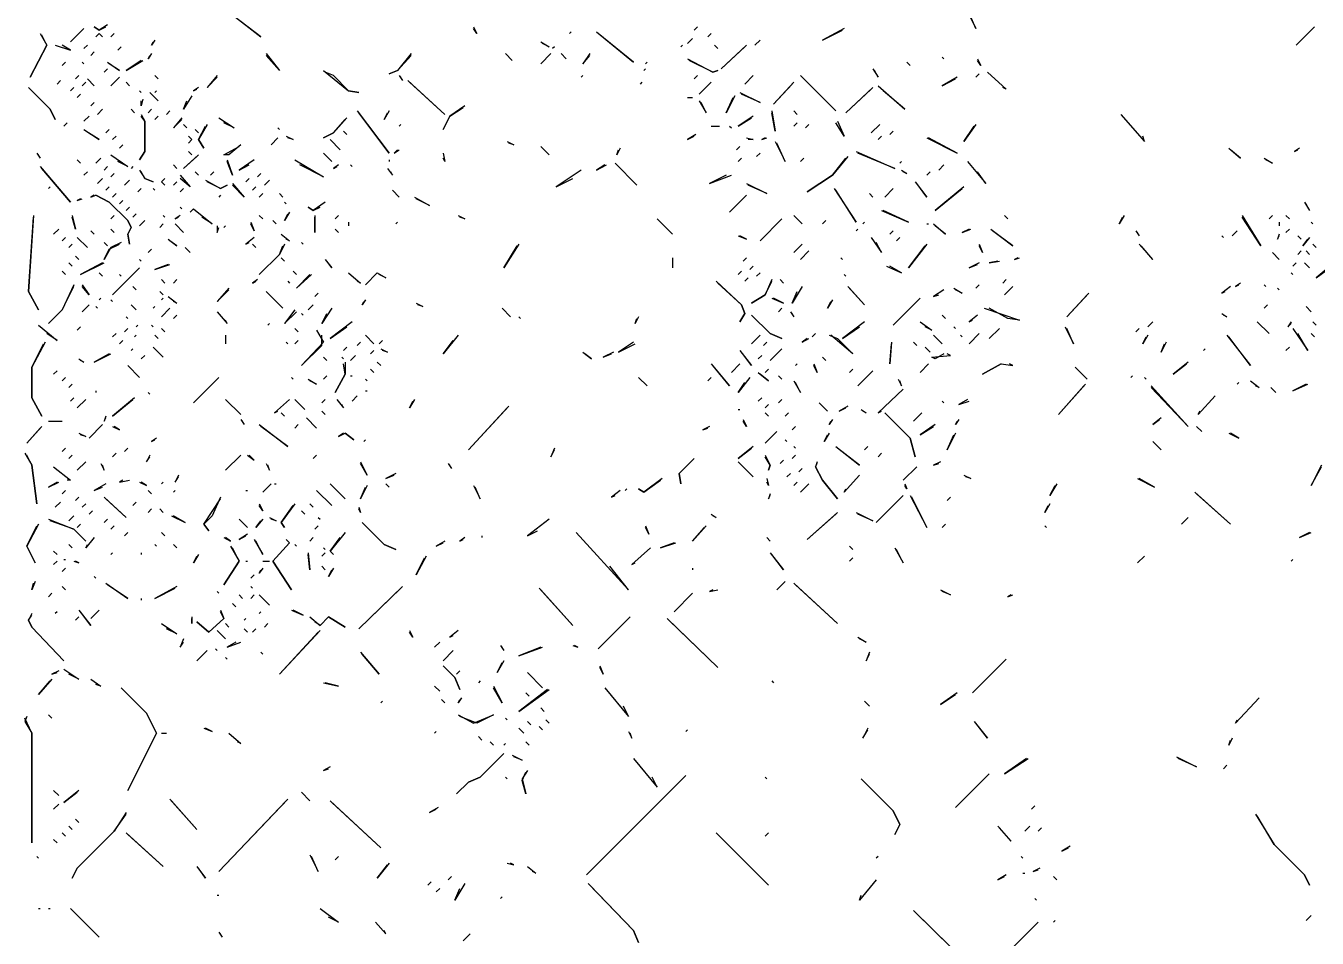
# Model space of a CAD drawing. Extents: x 1 to 2775, y -31 to 2075.
# Drawn here: x 1864.6 to 1992.2, y 474.2 to 564.4 of the extents above; entities that cross this region are included whole.
import ezdxf

# ---------------------------------------------------------------- set-up
doc = ezdxf.new("R2010")
doc.units = 0
doc.layers.add('LINEWORK', color=4, linetype='CONTINUOUS')

msp = doc.modelspace()

# ---------------------------------------------------------------- linework, layer by layer
at = {"layer": 'LINEWORK'}
for points in [[(1957.6667, 565.8333), (1958.5, 564.1667), (1957.8333, 565.6667)], [(1872.6667, 564.5), (1871.8333, 564), (1871.3333, 564.3333), (1871.8333, 564), (1872.5, 564.3333)], [(1885, 565.5), (1887.8333, 563.3333), (1885.1667, 565.3333)], [(1908.8333, 564.3333), (1909.1667, 563.6667), (1908.8333, 564.1667)], [(1931, 564.3333), (1930.6667, 564)], [(1992, 564.3333), (1990.1667, 562.5)], [(1866, 563.6667), (1866.6667, 562.5), (1865, 559.3333), (1866.6667, 562.5), (1866.1667, 563.5)], [(1870.3333, 564.1667), (1869, 562.8333)], [(1871.8333, 563.6667), (1871.5, 563.3333), (1871.8333, 563.6667), (1872.1667, 563.3333)], [(1873.3333, 563.6667), (1873, 563.3333)], [(1918.5, 563.8333), (1918.3333, 563.6667)], [(1921, 563.8333), (1924.6667, 560.8333), (1921.1667, 563.6667)], [(1930.5, 563.1667), (1930, 562.6667)], [(1932.3333, 563.6667), (1932, 563.3333)], [(1945.5, 564.1667), (1943.3333, 563), (1945.3333, 564)], [(1867.5, 562.5), (1869, 562), (1868.1667, 562.5)], [(1870.6667, 562.5), (1870.3333, 562.1667)], [(1871.3333, 561.8333), (1871, 561.5)], [(1874, 562.3333), (1873.6667, 562)], [(1877.3333, 563), (1877, 562.5), (1877.1667, 562.8333)], [(1915.5, 562.8333), (1916.3333, 562.3333), (1915.6667, 562.6667)], [(1916.8333, 562.3333), (1916.6667, 562.1667)], [(1929.5, 562.5), (1929.3333, 562.3333)], [(1932.6667, 562.5), (1933, 562.1667)], [(1935.8333, 562.5), (1933.3333, 560.1667), (1935.6667, 562.3333)], [(1937.1667, 563), (1936.6667, 562.5)], [(1868.5, 560.8333), (1868.1667, 560.5)], [(1870.1667, 560.8333), (1870.3333, 560.6667)], [(1872.6667, 560.8333), (1873.8333, 560), (1872.8333, 560.6667)], [(1876, 561), (1874.5, 560), (1876.1667, 561)], [(1877, 561.6667), (1876.6667, 561.1667), (1876.8333, 561.5)], [(1888.3333, 561.6667), (1889.6667, 560), (1888.3333, 561.5)], [(1902.6667, 561.6667), (1901.3333, 560), (1900.5, 559.6667), (1901.3333, 560), (1902.6667, 561.5)], [(1912, 561.6667), (1912.6667, 561)], [(1916.5, 561.6667), (1915.5, 560.6667)], [(1917.5, 561.6667), (1918, 561.1667)], [(1920.3333, 561.6667), (1919.6667, 560.6667), (1920.3333, 561.5)], [(1926, 560.8333), (1925.8333, 560.6667)], [(1930, 561.1667), (1932.5, 559.8333), (1933, 560), (1932.5, 559.8333), (1930.1667, 561)], [(1951.6667, 560.8333), (1952, 560.5)], [(1955.1667, 561.3333), (1955.3333, 561.1667)], [(1958.6667, 561.1667), (1959, 560.5), (1958.6667, 561)], [(1869.8333, 559.5), (1869.5, 559.1667)], [(1872.6667, 560.1667), (1872.3333, 559.8333)], [(1873.8333, 559.3333), (1873, 558.5)], [(1877.3333, 559.5), (1877.6667, 559.1667)], [(1883.5, 559.5), (1882.5, 558.3333), (1883.5, 559.3333)], [(1894, 560), (1896.5, 558), (1897.5, 557.8333), (1896.5, 558), (1895, 559.5), (1894.1667, 559.8333)], [(1901.5, 559.5), (1901.8333, 559), (1901.6667, 559.3333)], [(1919.6667, 559.5), (1919.5, 559.3333)], [(1925.8333, 560.1667), (1925.6667, 560)], [(1931, 559.5), (1930.6667, 559.1667)], [(1936.5, 559.5), (1935.6667, 558.6667)], [(1941.1667, 559.5), (1944.6667, 556)], [(1948.3333, 560.1667), (1948.8333, 559.3333), (1948.5, 560)], [(1956.6667, 559.3333), (1955.1667, 558.5), (1956.5, 559.1667)], [(1958.8333, 559.6667), (1958.5, 559.3333)], [(1959.6667, 559.8333), (1961.5, 558.1667), (1961.1667, 558.3333)], [(1864.8333, 558.3333), (1867, 556.1667), (1867.5, 555.1667), (1867, 556.1667)], [(1868, 559), (1867.6667, 558.6667)], [(1869.3333, 558.3333), (1869, 558)], [(1870.5, 558.8333), (1870.1667, 558.5)], [(1870.6667, 559.1667), (1871.3333, 558.5)], [(1874.5, 558.8333), (1874.8333, 558.5)], [(1875.8333, 558), (1876, 557.8333)], [(1877.5, 558), (1877.3333, 557.8333)], [(1881.6667, 558.3333), (1881.1667, 558), (1881.5, 558.1667)], [(1902.3333, 559), (1906, 555.6667), (1902.5, 558.8333)], [(1925.5, 558.8333), (1925.3333, 558.6667)], [(1932.3333, 558.8333), (1931.1667, 557.6667)], [(1940.5, 558.8333), (1938.5, 556.6667), (1940.3333, 558.6667)], [(1948.3333, 558.3333), (1945.6667, 555.8333), (1948.1667, 558.1667)], [(1948.8333, 558.5), (1951.5, 556.1667), (1949.3333, 558)], [(1870, 557.6667), (1869.6667, 557.3333)], [(1871.3333, 556.8333), (1871, 556.5)], [(1876.1667, 557.1667), (1876, 556.5), (1876, 557)], [(1876.8333, 557.8333), (1877.6667, 557)], [(1881, 557.5), (1880.1667, 556.1667), (1880.5, 557)], [(1930, 557.3333), (1930.5, 557.3333)], [(1931.1667, 557), (1931.8333, 555.8333), (1931.3333, 556.8333)], [(1934.6667, 557.5), (1933.8333, 555.8333), (1934.5, 557.3333)], [(1935.1667, 557.8333), (1937.1667, 556.8333), (1935.3333, 557.6667)], [(1870.8333, 555.5), (1870.3333, 555)], [(1872.1667, 556.1667), (1871.6667, 555.6667)], [(1875, 556.1667), (1875.3333, 555.8333)], [(1876, 555.6667), (1876.3333, 555), (1876.3333, 552), (1875.8333, 551.1667), (1876.3333, 552), (1876.3333, 555), (1876, 555.5)], [(1877, 556.1667), (1876.6667, 555.8333)], [(1877.6667, 555.5), (1877.3333, 555.1667)], [(1878.8333, 556), (1878.5, 555.6667)], [(1897.3333, 556), (1900.5, 551.8333), (1897.5, 555.8333)], [(1900.5, 556), (1900, 555.1667), (1900.3333, 555.8333)], [(1908, 556.5), (1906.5, 555.5), (1905.8333, 554.1667), (1906.5, 555.5), (1907.8333, 556.3333)], [(1936.5, 555.5), (1935, 554.5), (1936.3333, 555.3333)], [(1938.3333, 556), (1938.6667, 554), (1938.3333, 555.8333)], [(1940.5, 556), (1940.8333, 555.6667)], [(1972.8333, 555.6667), (1975.1667, 553), (1975, 553.5)], [(1868.6667, 554.8333), (1868.3333, 554.5)], [(1870.3333, 554.1667), (1871.8333, 553.1667), (1870.5, 554)], [(1872.8333, 554.1667), (1872.5, 553.8333)], [(1880, 555.3333), (1879.1667, 554.3333), (1880, 555.1667)], [(1880.1667, 554.6667), (1880.5, 554.3333)], [(1881.3333, 554.1667), (1881.6667, 553.8333)], [(1882.5, 554.6667), (1881.6667, 553.1667), (1882.1667, 552.3333), (1881.6667, 553.1667), (1882.3333, 554.5)], [(1883.6667, 555.3333), (1885.1667, 554.3333), (1884.1667, 554.8333)], [(1889.5, 554.3333), (1889.6667, 554.1667)], [(1896.3333, 555.3333), (1895, 553.8333), (1894, 553.3333), (1895, 553.8333), (1896.1667, 555.1667)], [(1901.6667, 554.6667), (1901.5, 554.5)], [(1932.3333, 554.5), (1933.1667, 554.5)], [(1934.1667, 554.5), (1934.3333, 554.3333)], [(1940.8333, 554.8333), (1940.5, 554.5)], [(1942, 554.6667), (1941.6667, 554.3333)], [(1944.8333, 555), (1945.5, 553.5), (1944.6667, 554.8333)], [(1949, 554.6667), (1948.1667, 553.8333)], [(1958.5, 554.6667), (1957.3333, 553), (1958.3333, 554.5)], [(1873.5, 553.5), (1873.1667, 553.1667)], [(1880.6667, 553.5), (1881, 553.1667), (1880.6667, 552.8333), (1881, 553.1667)], [(1889.5, 553.3333), (1888.8333, 552.6667)], [(1890.3333, 553.5), (1891, 553.1667), (1890.5, 553.3333)], [(1894.6667, 553.1667), (1895.6667, 552.1667)], [(1896, 554), (1896.3333, 553.6667)], [(1912.1667, 553), (1912.8333, 552.6667), (1912.3333, 552.8333)], [(1930.8333, 553.6667), (1930, 553.1667), (1930.6667, 553.5)], [(1935.8333, 553.3333), (1936.5, 553.1667), (1936, 553.1667)], [(1937.6667, 553.3333), (1937.3333, 553.1667), (1937.8333, 553.3333)], [(1938.6667, 553), (1939.6667, 551), (1938.8333, 552.8333)], [(1949.1667, 553.5), (1948.8333, 553.1667)], [(1950.3333, 554), (1950, 553.6667)], [(1953.6667, 553.3333), (1956.6667, 551.8333), (1953.8333, 553.3333)], [(1865.6667, 551.8333), (1866, 551.3333), (1865.8333, 551.6667)], [(1873, 551.6667), (1874.6667, 550.5), (1873.6667, 551)], [(1874.1667, 552.6667), (1873.8333, 552.3333)], [(1881.6667, 551.6667), (1880.1667, 550.3333), (1881.5, 551.5)], [(1880.6667, 552), (1881, 551.6667)], [(1885.8333, 552.6667), (1884.6667, 551.6667), (1884.1667, 551.6667), (1885.6667, 552.5)], [(1894, 551.8333), (1894.8333, 551)], [(1901.3333, 552.1667), (1901, 551.8333), (1901.5, 552.1667)], [(1905.8333, 551.8333), (1906, 551), (1905.8333, 551.3333)], [(1915.5, 552.5), (1916.3333, 551.6667)], [(1923.3333, 552.3333), (1923, 551.6667), (1923.1667, 552.1667)], [(1935.1667, 552.5), (1934.8333, 552.1667)], [(1937.1667, 551.8333), (1936.8333, 551.5)], [(1946.6667, 552), (1950.5, 550.3333), (1946.8333, 551.8333)], [(1983.5, 552.3333), (1984.6667, 551.3333), (1983.6667, 552.1667)], [(1990.5, 552.3333), (1990, 552), (1990.3333, 552.1667)], [(1866, 550.5), (1869, 547), (1866.1667, 550.3333)], [(1869.6667, 551.1667), (1870, 550.8333)], [(1872, 551.3333), (1871.5, 550.8333)], [(1872.6667, 550.5), (1872.3333, 550.1667)], [(1875.1667, 550.5), (1875, 550.3333)], [(1879.1667, 550.6667), (1879.5, 550.3333)], [(1884.5, 551.1667), (1885, 549.6667), (1884.5, 551)], [(1887.1667, 551.1667), (1885.6667, 550.1667), (1886.6667, 550.6667)], [(1891.1667, 551.1667), (1894, 549.5), (1891.6667, 550.6667)], [(1895.5, 550.6667), (1895, 550.3333), (1895.3333, 550.5)], [(1896.6667, 550.6667), (1896.8333, 550.5)], [(1900.3333, 550.3333), (1900.8333, 549.6667), (1900.6667, 550)], [(1900.5, 551.1667), (1900.5, 551)], [(1921.8333, 550.6667), (1921, 550.1667), (1922, 550.6667)], [(1922.8333, 550.8333), (1925, 548.6667)], [(1935.3333, 551.3333), (1935, 551)], [(1941.5, 551.3333), (1941.1667, 551)], [(1945.8333, 551.5), (1944.3333, 549.6667), (1941.8333, 548), (1944.3333, 549.6667), (1945.6667, 551.3333)], [(1951.1667, 551), (1951, 550.8333)], [(1955.3333, 550.6667), (1954.8333, 550.1667)], [(1957.6667, 551), (1959.5, 548.8333), (1958.6667, 550)], [(1987, 551.3333), (1987.8333, 550.8333), (1987.1667, 551.1667)], [(1870.6667, 550), (1870.3333, 549.6667)], [(1872.1667, 549.3333), (1871.6667, 548.8333)], [(1873.3333, 549.8333), (1873, 549.5)], [(1874.8333, 549.1667), (1874.3333, 548.6667)], [(1875.8333, 550.1667), (1876.3333, 549.3333), (1877.1667, 549), (1876.3333, 549.3333), (1876, 550)], [(1878.3333, 549.3333), (1878, 549), (1878.3333, 548.6667), (1878, 549)], [(1879.5, 549), (1879.1667, 548.6667)], [(1879.8333, 549.6667), (1880.8333, 548.5), (1879.8333, 549.3333)], [(1881.3333, 550), (1881.6667, 549.6667)], [(1882.3333, 549.1667), (1883.8333, 548.3333), (1884.5, 548.6667), (1883.8333, 548.3333), (1882.5, 549)], [(1883.1667, 550), (1882.8333, 549.6667)], [(1886.6667, 549.3333), (1886.3333, 549)], [(1887.8333, 549.8333), (1887.5, 549.5)], [(1888.6667, 549.1667), (1888.1667, 548.6667)], [(1919.5, 550.1667), (1917, 548.5), (1918.6667, 549.3333)], [(1933.8333, 549.6667), (1932.1667, 548.8333), (1934.3333, 549.6667)], [(1951.1667, 550.1667), (1951.6667, 549.8333), (1951.3333, 550)], [(1952.5, 549), (1953.6667, 547.5), (1952.6667, 548.8333)], [(1954, 550), (1953.6667, 549.6667)], [(1867, 548.5), (1866.8333, 548.3333)], [(1872.8333, 548.5), (1872.5, 548.1667)], [(1873.5, 547.8333), (1873.1667, 547.5)], [(1876, 548.3333), (1875.6667, 548)], [(1877.1667, 548.3333), (1877.3333, 548.1667)], [(1880.1667, 548.3333), (1879.8333, 548)], [(1885, 548.8333), (1886.1667, 547.5), (1885, 548.6667)], [(1887.3333, 548.5), (1887, 548.1667)], [(1888, 547.8333), (1887.6667, 547.5)], [(1889.6667, 547.8333), (1890, 547.5)], [(1900.8333, 548.1667), (1901.5, 547.5)], [(1935.8333, 548.8333), (1937.8333, 547.8333), (1936, 548.6667)], [(1944.5, 548.3333), (1946.6667, 545), (1944.6667, 548.1667)], [(1948, 547.8333), (1948.3333, 547.5)], [(1950.3333, 548.3333), (1949.5, 547.5)], [(1957.3333, 548.5), (1954.5, 546.1667), (1957.1667, 548.3333)], [(1870, 547.3333), (1869.6667, 547.1667), (1870.1667, 547.3333)], [(1871.3333, 547.6667), (1871, 547.5), (1871.5, 547.6667), (1872.8333, 547), (1874.6667, 545.1667), (1875, 544.5), (1874.6667, 543.8333), (1874.8333, 542.8333), (1874.6667, 543.8333), (1875, 544.5), (1874.6667, 545.1667), (1872.8333, 547), (1871.5, 547.6667)], [(1874.1667, 547.1667), (1873.8333, 546.8333)], [(1874.8333, 546.5), (1874.5, 546.1667)], [(1879.8333, 546.5), (1880, 546.3333)], [(1883.8333, 547.6667), (1883.6667, 547.5)], [(1890.1667, 547), (1890.3333, 546.8333)], [(1894.1667, 547), (1893, 546.1667), (1892.5, 546.5), (1893, 546.1667), (1893.6667, 546.5)], [(1903, 547.5), (1904.5, 546.6667), (1903.1667, 547.3333)], [(1935.8333, 547.6667), (1934.1667, 546)], [(1991, 547), (1991.5, 546.1667), (1991.1667, 546.8333)], [(1865.3333, 545.6667), (1864.8333, 538.1667), (1865.8333, 536.3333), (1864.8333, 538.1667), (1865.3333, 545.5)], [(1869.1667, 545.6667), (1869.5, 544.3333), (1869.1667, 545.5)], [(1873.3333, 545.6667), (1873, 545.3333)], [(1875.5, 545.8333), (1875.1667, 545.5)], [(1876.3333, 545.1667), (1875.8333, 544.6667)], [(1878.1667, 545.6667), (1878.3333, 545.5)], [(1879.8333, 545.6667), (1879.3333, 545.3333), (1879.6667, 545.5)], [(1881.1667, 546.3333), (1880.8333, 546), (1881.1667, 546.3333), (1883, 544.8333), (1882, 545.5)], [(1887.6667, 545.6667), (1888, 545.3333)], [(1889, 545.1667), (1889.3333, 544.8333)], [(1890.6667, 546), (1890.1667, 545.1667), (1890.5, 545.8333)], [(1893.1667, 545.6667), (1893.1667, 544), (1893.1667, 545.5)], [(1895.5, 545.6667), (1895.1667, 545.3333)], [(1907.3333, 545.6667), (1908, 545.3333), (1907.5, 545.5)], [(1927, 545.3333), (1928.5, 543.8333)], [(1939.3333, 545.3333), (1937.1667, 543.1667)], [(1940.5, 545.6667), (1941.3333, 544.8333)], [(1943.6667, 545.1667), (1943.3333, 544.8333)], [(1949.1667, 546.1667), (1951.8333, 545), (1949.3333, 546.1667)], [(1961.3333, 545.6667), (1961.6667, 545.3333)], [(1973.1667, 545.6667), (1972.6667, 544.8333), (1973, 545.5)], [(1984.8333, 545.6667), (1986.6667, 542.6667), (1984.8333, 545.5)], [(1987.8333, 545.6667), (1987.5, 545.3333)], [(1989.1667, 545.6667), (1989.5, 545.3333)], [(1867.8333, 544.3333), (1867.3333, 543.8333)], [(1871, 544.1667), (1871.3333, 543.8333)], [(1873, 544.3333), (1873.3333, 544)], [(1878.1667, 544.8333), (1877.8333, 544.5)], [(1879.3333, 544.8333), (1880.1667, 544)], [(1883.5, 544.6667), (1883.5, 544), (1883.6667, 544.5)], [(1884.3333, 544.6667), (1884.1667, 544.5)], [(1886.8333, 545), (1887.1667, 544.1667), (1886.8333, 544.8333)], [(1895.1667, 544.3333), (1895.5, 544)], [(1896.5, 545), (1896.5, 544.6667)], [(1901.3333, 545), (1901.1667, 544.8333)], [(1946.8333, 544.3333), (1946.6667, 544.1667)], [(1947.5, 545), (1947.3333, 544.8333)], [(1950.3333, 544.1667), (1950, 543.8333)], [(1953.6667, 544.8333), (1953.8333, 544.8333)], [(1954.3333, 544.8333), (1955.5, 543.8333), (1954.5, 544.6667)], [(1957.8333, 544.3333), (1957.1667, 544), (1958, 544.3333)], [(1960, 544.3333), (1962.1667, 542.6667), (1960.1667, 544.1667)], [(1974.3333, 544.1667), (1974.6667, 543.6667), (1974.5, 544)], [(1984.3333, 544.1667), (1983.8333, 543.6667)], [(1988.5, 545), (1988.5, 544.6667)], [(1989.5, 544.3333), (1989.1667, 544)], [(1991.6667, 545), (1991.8333, 544.8333)], [(1868.5, 543.5), (1868.1667, 543.1667)], [(1869.1667, 542.8333), (1868.8333, 542.5)], [(1869.6667, 543.5), (1870.6667, 542.5)], [(1874, 543), (1873, 542.5), (1872.3333, 541.3333), (1872.8333, 542.3333), (1873.8333, 542.8333)], [(1872.3333, 543), (1872.6667, 542.6667)], [(1878.6667, 543.3333), (1879.5, 542.6667), (1878.8333, 543.1667)], [(1887.1667, 543.5), (1886.3333, 542.8333), (1886.6667, 543)], [(1887, 542.8333), (1887.3333, 542.5)], [(1890.1667, 542.8333), (1889.6667, 541.8333), (1887.6667, 539.8333), (1889.6667, 541.8333), (1890, 542.6667)], [(1889.8333, 543.8333), (1890.6667, 543.1667), (1890.3333, 543.3333)], [(1891.8333, 543), (1892, 542.8333)], [(1913.3333, 542.8333), (1911.8333, 540.5), (1913.1667, 542.6667)], [(1935, 543.6667), (1935.8333, 543.3333), (1935.1667, 543.6667)], [(1941.3333, 542.8333), (1940.5, 542)], [(1948.1667, 543.5), (1949.1667, 542), (1948.6667, 543)], [(1951, 543.5), (1950.6667, 543.1667)], [(1953.6667, 542.8333), (1951.8333, 540.5), (1953.5, 542.6667)], [(1958.8333, 542.8333), (1959.1667, 542), (1958.8333, 542.6667)], [(1974.6667, 542.8333), (1976, 541.3333), (1974.8333, 542.6667)], [(1982.8333, 543.6667), (1983, 543.5)], [(1988.5, 543.8333), (1988.3333, 543.3333), (1988.5, 543.6667)], [(1990.3333, 543.6667), (1990.6667, 543.3333)], [(1991.5, 543.5), (1990.8333, 542.6667), (1991.3333, 543.3333)], [(1991.8333, 542.8333), (1992.1667, 542.5)], [(1869.5, 541.6667), (1869.8333, 541.3333)], [(1875.8333, 541.3333), (1876, 541.1667)], [(1877, 542.3333), (1876.6667, 542)], [(1880.3333, 542.5), (1880.8333, 542)], [(1889.8333, 541.5), (1890.1667, 541.1667)], [(1894.1667, 541.3333), (1894.8333, 540.5), (1894.3333, 541.1667)], [(1928.5, 541.5), (1928.5, 540.5)], [(1935.8333, 541.5), (1935.5, 541.1667)], [(1942, 542.1667), (1941.1667, 541.3333)], [(1945.1667, 541.5), (1945.3333, 541.3333)], [(1962.6667, 541.5), (1962.3333, 541.3333), (1962.8333, 541.5)], [(1987.8333, 542), (1988.5, 541.3333)], [(1990.6667, 542.1667), (1990.3333, 541.8333)], [(1991.1667, 542.1667), (1991.5, 541.8333)], [(1868.1667, 540.1667), (1868.5, 539.8333)], [(1868.8333, 541), (1869.1667, 540.6667)], [(1872.1667, 541), (1870, 539.8333), (1872.3333, 541)], [(1875.8333, 540.5), (1873.1667, 537.8333)], [(1878.6667, 540.8333), (1877.3333, 540.3333), (1878.8333, 540.8333)], [(1891, 540.1667), (1891.3333, 539.8333)], [(1935.3333, 540.1667), (1935, 539.8333)], [(1936.5, 540.6667), (1936.1667, 540.3333)], [(1949.6667, 540.6667), (1951.1667, 540), (1950, 540.6667)], [(1958.8333, 541), (1957.8333, 540.5), (1958.6667, 540.8333)], [(1960.6667, 541.1667), (1959.8333, 541), (1960.8333, 541.1667)], [(1990.1667, 541), (1989.8333, 540.6667)], [(1991, 541), (1991.5, 540.5)], [(1993.3333, 540.5), (1992.1667, 539.5), (1993.5, 540.5)], [(1869.3333, 538.8333), (1868.1667, 536.3333), (1866.8333, 535), (1868.1667, 536.3333), (1869.3333, 538.6667)], [(1870.1667, 538.8333), (1870.8333, 537.8333), (1870.1667, 538.6667)], [(1871.8333, 540), (1872.1667, 539.6667)], [(1873.8333, 539.8333), (1874, 539.6667)], [(1878, 539.3333), (1878.3333, 539)], [(1879.5, 539.3333), (1879.1667, 539)], [(1887.5, 539.3333), (1887, 539), (1887.3333, 539.1667)], [(1890.5, 539.1667), (1890.6667, 539)], [(1892.6667, 539.8333), (1891.3333, 538.5), (1892.8333, 539.8333)], [(1896.5, 540), (1897.6667, 539), (1897.3333, 539.1667)], [(1899.3333, 540), (1898.1667, 538.8333), (1899.3333, 540), (1900.1667, 539.5), (1899.5, 539.8333)], [(1932.8333, 539.1667), (1935.3333, 536.8333), (1935.6667, 536), (1935.1667, 535.1667), (1935.6667, 536), (1935.3333, 536.8333), (1933, 539)], [(1936, 539.5), (1935.6667, 539.1667)], [(1938.3333, 539.3333), (1937.6667, 537.8333), (1936.3333, 537), (1937.6667, 537.8333), (1938.3333, 539.1667)], [(1937.1667, 540), (1936.8333, 539.6667)], [(1939.1667, 539.3333), (1939.5, 539)], [(1945.5, 539.8333), (1945.6667, 539.6667)], [(1958.8333, 538.8333), (1958.5, 538.5)], [(1961.5, 539.3333), (1961.1667, 539)], [(1984.6667, 539), (1984.1667, 538.6667), (1984.5, 538.8333)], [(1987, 538.8333), (1987.1667, 538.6667)], [(1989.6667, 540), (1989.8333, 539.8333)], [(1872, 537.5), (1871.8333, 537.3333)], [(1875.1667, 538.6667), (1875.5, 538.3333)], [(1877.8333, 538.1667), (1878.1667, 537.8333)], [(1878.1667, 537.5), (1878, 537.3333)], [(1878.6667, 537.6667), (1879.5, 537), (1879.1667, 537.1667)], [(1884.6667, 538.5), (1883.5, 537.1667), (1884.6667, 538.3333)], [(1888.3333, 538.1667), (1890, 536.5)], [(1893.5, 538), (1893.1667, 537.6667)], [(1938.3333, 537.5), (1939.5, 537), (1938.5, 537.5)], [(1941.3333, 538.6667), (1940.3333, 537), (1940.8333, 538.1667)], [(1945.8333, 538.6667), (1947.5, 536.8333), (1946, 538.5)], [(1953, 537.5), (1950.3333, 534.8333)], [(1955.3333, 538.3333), (1954.3333, 537.6667), (1954.8333, 537.8333)], [(1956.3333, 538.5), (1957.1667, 538), (1956.5, 538.3333)], [(1962.1667, 538.6667), (1961.3333, 537.8333)], [(1969.6667, 538), (1967.5, 535.6667), (1969.5, 537.8333)], [(1983.6667, 538.6667), (1982.8333, 538), (1983.1667, 538.1667)], [(1988.3333, 538.5), (1988.5, 538.3333)], [(1870.8333, 536.8333), (1870.1667, 536.1667)], [(1871.5, 536.6667), (1871.6667, 536.5)], [(1873, 537.3333), (1873.1667, 537.1667)], [(1875, 536.8333), (1875.5, 536.3333)], [(1877.3333, 536.6667), (1877.1667, 536.5)], [(1878.8333, 536.5), (1878, 535.6667)], [(1891.1667, 536.3333), (1890.1667, 535), (1891.3333, 536.1667)], [(1893, 536.8333), (1892.5, 536.3333)], [(1894.8333, 536.5), (1893.8333, 535), (1894.3333, 536)], [(1898.1667, 537.3333), (1897.8333, 536.8333), (1898, 537.1667)], [(1903.1667, 537), (1903.8333, 536.6667), (1903.3333, 536.8333)], [(1911.6667, 536.5), (1912.5, 535.6667)], [(1939.3333, 536.5), (1939, 536.1667)], [(1944.3333, 537.3333), (1943.8333, 536.5), (1944.1667, 537.1667)], [(1959.3333, 536.5), (1962.8333, 535.3333), (1961.6667, 535.5), (1959.8333, 536.5)], [(1987.3333, 536.8333), (1987, 536.5)], [(1991.1667, 536.6667), (1991.6667, 536.1667)], [(1874.5, 535.6667), (1874.6667, 535.5)], [(1879.5, 535.8333), (1879.1667, 535.5)], [(1883.5, 536.1667), (1884.5, 535), (1884.3333, 535.3333)], [(1888.6667, 535), (1888.5, 534.8333)], [(1891.8333, 536), (1892, 535.8333)], [(1896.8333, 535.1667), (1894.6667, 533.5), (1896.3333, 534.6667)], [(1913.3333, 535.6667), (1913.5, 535.5)], [(1925.1667, 535.6667), (1924.8333, 535), (1925, 535.5)], [(1936.3333, 535.8333), (1938.1667, 534), (1939.3333, 533.5), (1938.1667, 534)], [(1940.1667, 536.1667), (1940.5, 535.6667), (1940.3333, 536)], [(1947.5, 535.1667), (1945.3333, 533.5), (1947, 534.6667)], [(1953, 535.1667), (1954.1667, 534.3333), (1953.5, 534.6667)], [(1955.1667, 535.8333), (1955.5, 535.5)], [(1958.6667, 535.8333), (1957.8333, 535.1667), (1958.1667, 535.3333)], [(1976, 535.1667), (1975.5, 534.6667)], [(1982.8333, 536), (1983.3333, 535.6667), (1983, 535.8333)], [(1986.3333, 535.1667), (1987.5, 534)], [(1989.6667, 535.1667), (1989.3333, 534.6667), (1989.6667, 535)], [(1991.8333, 535.1667), (1992.1667, 534.8333)], [(1865.8333, 534.8333), (1867.6667, 533.3333), (1866.6667, 534)], [(1870, 534.6667), (1869.6667, 534.3333)], [(1873.5, 534), (1873.1667, 533.6667)], [(1874.6667, 534.5), (1874.3333, 534.1667)], [(1875.5, 533.8333), (1875.3333, 533.6667)], [(1875.6667, 534.8333), (1875.5, 534.6667)], [(1877, 534.8333), (1877.1667, 534.6667)], [(1877.3333, 533.8333), (1877.6667, 533.5)], [(1878, 534.5), (1878.3333, 534.1667)], [(1884.3333, 533.8333), (1884.3333, 533)], [(1891.1667, 534.5), (1891.5, 534.1667)], [(1893.3333, 534.3333), (1894, 533.1667), (1891.8333, 530.8333), (1893.8333, 532.8333), (1893.8333, 533.8333)], [(1898.1667, 533.8333), (1899, 533)], [(1907.3333, 533.8333), (1905.8333, 532), (1906.8333, 533.3333)], [(1937.1667, 533.8333), (1936.3333, 533)], [(1942.6667, 534), (1942.3333, 533.6667)], [(1944, 533.8333), (1944.8333, 533.5), (1946.3333, 532), (1944.1667, 533.8333)], [(1954.3333, 533.8333), (1955.1667, 533)], [(1956.3333, 534.6667), (1956.5, 534.5)], [(1957, 533.8333), (1957.1667, 533.6667)], [(1958.8333, 534), (1957.8333, 533)], [(1960.8333, 534.5), (1959.8333, 533.5)], [(1967.3333, 534.6667), (1968.1667, 533), (1967.5, 534.5)], [(1974.6667, 534.5), (1974.3333, 534.1667)], [(1975.5, 533.8333), (1975, 533), (1975.3333, 533.6667)], [(1983.3333, 533.8333), (1985.6667, 530.8333), (1983.5, 533.6667)], [(1989.8333, 534.5), (1991.3333, 532.3333), (1990.3333, 534)], [(1991.6667, 534), (1992, 533.6667)], [(1866.5, 533.1667), (1865.1667, 530.6667), (1865.1667, 527.6667), (1866.1667, 525.8333), (1865.1667, 527.6667), (1865.1667, 530.6667), (1866.3333, 533)], [(1874.1667, 533.3333), (1873.8333, 533)], [(1875.1667, 532.5), (1875, 532.3333)], [(1877.1667, 532.6667), (1878.1667, 531.6667)], [(1890.3333, 533.1667), (1890.5, 533)], [(1891.5, 533.3333), (1891.1667, 533)], [(1896.3333, 532.6667), (1896, 532.3333)], [(1897.6667, 533.1667), (1897.3333, 532.8333)], [(1899.8333, 533.3333), (1899.5, 533)], [(1899.6667, 532.5), (1900.3333, 532.1667), (1899.8333, 532.3333)], [(1924.6667, 533.1667), (1923.1667, 532.1667), (1924.8333, 533)], [(1937.8333, 533.1667), (1937.5, 532.8333)], [(1939.3333, 532.5), (1938.1667, 531.3333)], [(1941.8333, 533.5), (1941.3333, 533.1667), (1942, 533.5)], [(1950.1667, 533.1667), (1950, 531), (1950.1667, 533)], [(1952.3333, 533.1667), (1952.6667, 532.8333)], [(1953.5, 532.6667), (1954, 532.1667)], [(1977.3333, 533.1667), (1976.8333, 532.1667), (1977.1667, 533)], [(1981.1667, 532.5), (1981, 532.3333)], [(1989.5, 532.6667), (1989.1667, 532.3333)], [(1869.8333, 531.5), (1870.3333, 531.1667), (1870, 531.3333)], [(1872.8333, 532), (1871.3333, 531.1667), (1873, 532)], [(1876.3333, 531.8333), (1876, 531.5)], [(1894, 531.6667), (1894.3333, 531.3333)], [(1896.1667, 531.1667), (1896.1667, 530), (1895.1667, 528.1667), (1896.1667, 530), (1896, 531)], [(1895.8333, 531.6667), (1896, 531.5)], [(1897.1667, 531.8333), (1896.6667, 531.3333)], [(1899, 532.3333), (1898.6667, 532)], [(1899.3333, 531.1667), (1899.6667, 530.8333)], [(1919.6667, 532.1667), (1920.5, 531.5), (1919.8333, 532)], [(1922.6667, 532.1667), (1921.6667, 531.6667), (1922.5, 532)], [(1935.1667, 532.3333), (1936.3333, 530.8333), (1935.3333, 532.1667)], [(1937.3333, 531.8333), (1937, 531.5)], [(1943.3333, 531.6667), (1943.6667, 531.3333)], [(1955.3333, 532), (1954.5, 531.5), (1954.1667, 531.6667), (1956, 531.8333), (1955.6667, 532)], [(1979.5, 531.1667), (1978, 530), (1979.3333, 531)], [(1867.6667, 530.3333), (1867.3333, 530)], [(1874.6667, 530.8333), (1875.8333, 529.6667)], [(1894.3333, 529.8333), (1894, 529.5)], [(1896.6667, 529.8333), (1896.8333, 529.8333)], [(1898.6667, 530.5), (1899, 530.1667)], [(1932.3333, 531), (1934.1667, 528.8333), (1932.5, 530.8333)], [(1935.1667, 531), (1934.3333, 530.1667)], [(1937, 530.1667), (1938, 529.3333), (1937.1667, 530)], [(1938, 530.5), (1937.6667, 530.1667)], [(1939, 529.8333), (1939.3333, 529.5)], [(1940.8333, 531), (1940.6667, 530.8333)], [(1942.5, 531), (1942.8333, 530.1667), (1942.5, 530.8333)], [(1946.3333, 530.5), (1946, 530.1667)], [(1948.3333, 530.3333), (1946.8333, 528.8333)], [(1953.8333, 531), (1953, 530.1667)], [(1961, 531), (1959.1667, 530), (1961, 531), (1962.1667, 530.8333), (1961.8333, 531)], [(1968.3333, 530.6667), (1969.5, 529.5)], [(1974, 529.8333), (1973.8333, 529.6667)], [(1868.5, 529.6667), (1868.1667, 529.3333)], [(1869.1667, 529), (1868.8333, 528.6667)], [(1883.6667, 529.6667), (1881.1667, 527.1667)], [(1890.8333, 529.6667), (1891, 529.5)], [(1892.5, 529.5), (1893.3333, 529), (1892.6667, 529.3333)], [(1898.1667, 529.5), (1898.3333, 529.3333)], [(1925.1667, 529.6667), (1926, 528.8333)], [(1932.3333, 529.6667), (1932, 529.3333)], [(1936.1667, 529.6667), (1935, 528.1667), (1935.6667, 529.1667)], [(1940.5, 529.3333), (1941.1667, 528.1667), (1940.6667, 529.1667)], [(1950.8333, 529.5), (1951.1667, 528.8333), (1951, 529.3333)], [(1969.3333, 529), (1966.6667, 526), (1969.1667, 528.8333)], [(1975.1667, 529.6667), (1975.3333, 529.5)], [(1975.8333, 528.8333), (1979.5, 524.8333), (1975.8333, 528.6667)], [(1984.5, 529.1667), (1984.3333, 529)], [(1985.6667, 529.3333), (1986.5, 528.6667), (1986.1667, 528.8333)], [(1987.6667, 528.6667), (1988.1667, 528.1667)], [(1991.1667, 529), (1989.8333, 528.3333), (1991.3333, 529)], [(1869.3333, 527.6667), (1869, 527.3333)], [(1870.5, 527.5), (1869.6667, 526.6667)], [(1871.5, 528.3333), (1871.5, 528.1667)], [(1875.3333, 527.6667), (1873.1667, 525.8333), (1875.1667, 527.5)], [(1876.6667, 528.1667), (1876.8333, 528)], [(1884.3333, 527.5), (1885.8333, 526)], [(1890.6667, 527.5), (1889.1667, 526.1667), (1889.5, 526.3333)], [(1891.1667, 527.5), (1892.1667, 526.5)], [(1894.1667, 527.5), (1893.8333, 527.1667)], [(1895.3333, 527.5), (1896, 526.6667), (1895.8333, 527)], [(1897.3333, 527.8333), (1896.8333, 527.3333)], [(1898.1667, 528.3333), (1898.3333, 528.3333)], [(1903, 527.5), (1902.5, 526.6667), (1902.8333, 527.3333)], [(1937.3333, 527.6667), (1937, 527.3333)], [(1939.3333, 527.5), (1939, 527.1667)], [(1951.3333, 528.5), (1948.8333, 526.1667), (1949.1667, 526.3333)], [(1955.1667, 527.3333), (1955.3333, 527.1667)], [(1957.6667, 527.5), (1956.8333, 527), (1957.8333, 527.3333)], [(1982.1667, 527.8333), (1980.5, 526), (1980.6667, 526.3333)], [(1889.8333, 526.1667), (1890.1667, 525.8333)], [(1893.8333, 526.3333), (1894.1667, 526)], [(1912.3333, 526.8333), (1908.3333, 522.5), (1912.1667, 526.6667)], [(1935, 526.5), (1935.1667, 526.5)], [(1938, 527), (1937.6667, 526.6667)], [(1937.6667, 526.1667), (1938, 525.8333)], [(1940, 526.1667), (1939.6667, 525.8333)], [(1943, 527.1667), (1943.8333, 526.3333)], [(1945.8333, 526.8333), (1945, 526.3333), (1945.6667, 526.6667)], [(1947.1667, 526.5), (1947.6667, 526.1667), (1947.3333, 526.3333)], [(1949.5, 526.1667), (1952, 523.6667), (1952.5, 521.8333), (1952, 523.6667)], [(1953.1667, 526.1667), (1952.3333, 525.3333)], [(1866.1667, 524.8333), (1864.6667, 523.1667), (1866, 524.6667)], [(1866.8333, 525.3333), (1868.1667, 525.3333)], [(1872.1667, 525), (1870.8333, 523.6667)], [(1872.5, 525.8333), (1872.3333, 525.3333), (1872.5, 525.6667)], [(1873.1667, 524.8333), (1873.8333, 524.5), (1873.3333, 524.8333)], [(1885.8333, 525.5), (1886.1667, 525), (1886, 525.3333)], [(1887.6667, 525), (1890.5, 522.8333), (1887.8333, 524.8333)], [(1891.5, 525), (1891.1667, 524.6667)], [(1892.3333, 525.6667), (1893.3333, 524.6667)], [(1932.1667, 524.8333), (1931.5, 524.5), (1932, 524.6667)], [(1935.5, 525.5), (1935.8333, 524.8333), (1935.5, 525.3333)], [(1940.6667, 524.8333), (1940.3333, 524.5)], [(1944.3333, 525.5), (1944, 525), (1944.1667, 525.3333)], [(1954.5, 525), (1953, 524), (1954.3333, 524.8333)], [(1956.8333, 525.5), (1956.5, 525), (1956.6667, 525.3333)], [(1976.8333, 525.6667), (1976, 525), (1976.6667, 525.5)], [(1980.3333, 524.8333), (1980.8333, 524.3333)], [(1869.8333, 524.1667), (1870.5, 523.8333), (1870, 524)], [(1877.5, 523.6667), (1877, 523.3333), (1877.3333, 523.5)], [(1896, 524.1667), (1895.5, 523.8333), (1896.1667, 524.1667), (1897, 523.5), (1896.1667, 524.1667)], [(1898.1667, 523.5), (1898, 523.3333)], [(1938.8333, 524.3333), (1937.6667, 523.1667)], [(1939.6667, 523.5), (1939.8333, 523.3333)], [(1944, 524.1667), (1943.5, 523.3333), (1943.8333, 524)], [(1956.5, 524.1667), (1955.6667, 522.5), (1956.3333, 524)], [(1983.5, 524.1667), (1984.5, 523.6667), (1983.6667, 524.1667)], [(1864.5, 522.1667), (1865.1667, 521), (1865.6667, 517.1667), (1865.1667, 521), (1864.6667, 522)], [(1868.5, 522.6667), (1868.1667, 522.3333)], [(1873.5, 522.1667), (1873.1667, 521.8333)], [(1874.6667, 522.6667), (1874.3333, 522.3333)], [(1916.8333, 522.6667), (1916.5, 521.8333), (1916.8333, 522.5)], [(1936.5, 522.8333), (1935, 521.6667), (1936.3333, 522.6667)], [(1940.5, 522.8333), (1940.6667, 522.6667)], [(1944.6667, 522.8333), (1947, 521), (1944.8333, 522.6667)], [(1947.8333, 522.8333), (1947.5, 522.5)], [(1949.1667, 522.1667), (1948.8333, 521.8333)], [(1976, 523.3333), (1976.8333, 522.5)], [(1869.1667, 522), (1868.8333, 521.6667)], [(1870.5, 521.3333), (1869.6667, 520.5)], [(1872, 521.1667), (1872.3333, 520.5), (1872.1667, 521)], [(1876.8333, 522), (1876.5, 521.3333), (1876.8333, 521.8333)], [(1885.8333, 522), (1884.3333, 520.5)], [(1886.5, 522), (1887.1667, 521.5), (1886.6667, 522)], [(1888.3333, 521.1667), (1888.6667, 520.5), (1888.5, 521)], [(1893.3333, 522), (1893, 521.6667)], [(1897.6667, 521.3333), (1898.3333, 520), (1897.6667, 521.1667)], [(1906.3333, 521.1667), (1906.6667, 520.6667), (1906.5, 521)], [(1930.6667, 521.6667), (1929.1667, 520.1667), (1929.3333, 519.1667), (1929.1667, 520.1667)], [(1935, 521.3333), (1936.5, 519.8333)], [(1937.6667, 522), (1938.1667, 521), (1938, 520.5), (1938.1667, 521), (1937.6667, 521.8333)], [(1939.5, 521.5), (1939.1667, 521.1667)], [(1940.6667, 522), (1940.3333, 521.6667)], [(1942.8333, 521.3333), (1942.6667, 520.8333), (1943.3333, 519.5), (1944.8333, 517.6667), (1943.3333, 519.5), (1942.6667, 520.8333), (1942.8333, 521.1667)], [(1955, 521.3333), (1954.3333, 521), (1954.8333, 521.1667)], [(1992.6667, 521), (1991.6667, 519), (1992.6667, 520.8333)], [(1867.3333, 520.8333), (1869, 519.5), (1868.6667, 519.5)], [(1879.6667, 520), (1879.3333, 519.3333), (1879.6667, 519.8333)], [(1901.1667, 520.1667), (1900.1667, 519.6667), (1901, 520)], [(1927.5, 519.6667), (1925.6667, 518.3333), (1925.1667, 518.6667), (1925.6667, 518.3333), (1927.3333, 519.5)], [(1937.8333, 519.6667), (1938, 519), (1937.8333, 519.3333)], [(1940.1667, 520.1667), (1939.8333, 519.8333)], [(1941.3333, 520.6667), (1941, 520.3333)], [(1947, 520), (1945.5, 518.3333), (1945.6667, 518.6667)], [(1952.6667, 520.8333), (1951.3333, 519.5)], [(1957.3333, 520), (1958, 519.6667), (1957.5, 519.8333)], [(1974.5, 519.6667), (1976.1667, 518.8333), (1974.6667, 519.6667)], [(1867.6667, 519.3333), (1866.8333, 518.8333), (1867.8333, 519.3333)], [(1868.5, 518.5), (1868.1667, 518.1667)], [(1872.5, 519.1667), (1871.3333, 518.5), (1872.1667, 518.8333)], [(1874.1667, 519.5), (1873.8333, 519.3333), (1874.8333, 519.5)], [(1875.8333, 519.3333), (1876.5, 519), (1876, 519.3333)], [(1876.6667, 518.5), (1877, 518.1667)], [(1878.1667, 519.3333), (1878, 519.1667)], [(1879.3333, 518.5), (1879.1667, 518.3333)], [(1886.3333, 518.5), (1886.5, 518.5)], [(1888.8333, 519.1667), (1888, 518.3333)], [(1889.1667, 519.1667), (1889.3333, 519.1667)], [(1893.3333, 518.5), (1894.8333, 517)], [(1894.6667, 519.1667), (1896.1667, 517.6667)], [(1898.3333, 519), (1897.6667, 517.6667), (1898.1667, 518.8333)], [(1900.1667, 519.1667), (1900.5, 518.8333)], [(1908.8333, 519), (1909.5, 517.6667), (1909, 518.8333)], [(1923.3333, 518.5), (1922.5, 517.8333), (1922.8333, 518)], [(1924, 518.6667), (1923.8333, 518.5)], [(1940.8333, 519.3333), (1940.5, 519)], [(1942, 519.1667), (1941.1667, 518.3333)], [(1951.5, 519.1667), (1951.6667, 518.6667), (1951.5, 519)], [(1966.5, 519.1667), (1965.8333, 518), (1966.3333, 519)], [(1980.1667, 518.3333), (1983.6667, 515.1667), (1980.3333, 518.1667)], [(1868, 517.3333), (1867.5, 516.8333)], [(1869.8333, 517.8333), (1869.5, 517.5)], [(1870.5, 517.1667), (1870.1667, 516.8333)], [(1872.3333, 517.8333), (1874.5, 515.8333), (1872.5, 517.6667)], [(1875.5, 517.3333), (1875.1667, 517)], [(1883.8333, 517.8333), (1883, 516), (1882.1667, 515.1667), (1882.6667, 514.5), (1882.1667, 515.1667), (1883.8333, 517.6667)], [(1887.6667, 517.1667), (1888, 516.5), (1887.6667, 517)], [(1891.1667, 517.1667), (1889.8333, 515.3333), (1890.1667, 514.8333), (1889.8333, 515.3333), (1891, 517)], [(1892.6667, 517.1667), (1893, 516.8333)], [(1938.1667, 518.1667), (1938, 517.6667), (1938.1667, 518)], [(1951.3333, 518), (1948.6667, 515.3333)], [(1952, 518), (1953.6667, 514.8333), (1952.1667, 517.8333)], [(1956, 517.8333), (1955.6667, 517.5)], [(1965.8333, 517.1667), (1965.3333, 516.3333), (1965.6667, 517)], [(1869.3333, 516), (1868.8333, 515.5)], [(1871.1667, 516.5), (1870.8333, 516.1667)], [(1877, 516.6667), (1876.6667, 516.3333)], [(1877.8333, 516.6667), (1878.1667, 516.3333)], [(1879, 516), (1880.3333, 515.3333), (1879.1667, 516)], [(1888.6667, 515.8333), (1889.3333, 515.5), (1888.8333, 515.6667)], [(1891.8333, 516.5), (1892.1667, 516.1667)], [(1893.5, 515.8333), (1893.6667, 515.6667)], [(1897.5, 516.8333), (1897.6667, 516.3333), (1897.5, 516.6667)], [(1932.3333, 516.1667), (1932.8333, 515.8333), (1932.5, 516)], [(1944.8333, 516.3333), (1941.8333, 513.6667), (1944.6667, 516.1667)], [(1946.6667, 516.3333), (1948.3333, 515.5), (1946.8333, 516.1667)], [(1979.5, 515.8333), (1978.8333, 515.1667)], [(1865.8333, 515.1667), (1864.6667, 513), (1865.5, 511.3333), (1864.6667, 513), (1865.6667, 515)], [(1866.8333, 515.6667), (1869.3333, 514.6667), (1870.5, 513.5), (1869.3333, 514.6667), (1867, 515.5)], [(1870, 515.1667), (1869.6667, 514.8333)], [(1872.6667, 515.6667), (1872.3333, 515.3333)], [(1873.3333, 515), (1873, 514.6667)], [(1885.6667, 515.6667), (1886.5, 514.8333)], [(1888, 515.6667), (1887.3333, 514.8333), (1887.8333, 515.5)], [(1893.5, 515), (1893.1667, 514.6667)], [(1897.8333, 515.3333), (1900, 513.1667), (1901.1667, 512.6667), (1900, 513.1667)], [(1916.3333, 515.6667), (1914.1667, 514), (1915.1667, 514.5)], [(1925.8333, 515), (1926.1667, 514.1667), (1925.8333, 514.8333)], [(1931.8333, 515), (1930.5, 513.5), (1931.6667, 514.8333)], [(1955.5, 515.1667), (1955.1667, 514.8333)], [(1965.3333, 515), (1965.5, 514.8333)], [(1871.3333, 513.8333), (1870.5, 512.8333), (1870.6667, 513.1667)], [(1874.6667, 514.3333), (1874.3333, 514)], [(1878, 514.3333), (1878.3333, 514)], [(1884.1667, 513.8333), (1884.8333, 513.5), (1884.3333, 513.8333)], [(1886.5, 514.1667), (1885.6667, 513.6667), (1886.3333, 514)], [(1887.1667, 513.6667), (1888, 512.1667), (1887.3333, 513.5)], [(1890.3333, 513.6667), (1890.6667, 513.3333), (1889, 511.5), (1890.8333, 508.6667), (1889, 511.5), (1890.6667, 513.3333)], [(1893, 513.8333), (1892.6667, 513.5)], [(1896.1667, 514.3333), (1894.6667, 512.5), (1895, 512.1667), (1894.6667, 512.5), (1895.6667, 513.8333)], [(1906, 513.5), (1905.1667, 513), (1905.8333, 513.3333)], [(1908, 513.8333), (1907.5, 513.5), (1907.8333, 513.6667)], [(1909.6667, 514), (1909.6667, 513.8333)], [(1919, 514.3333), (1924.1667, 508.6667), (1922.3333, 511)], [(1928.6667, 513.3333), (1927.3333, 512.8333), (1928.8333, 513.3333)], [(1937.8333, 513.8333), (1938.1667, 513.5)], [(1991.5, 514.3333), (1990.5, 513.8333), (1991.6667, 514.3333)], [(1867.3333, 512.5), (1867.6667, 512.1667)], [(1868.8333, 513.1667), (1869.1667, 512.8333)], [(1873.1667, 512.3333), (1873, 512.1667)], [(1876, 512.3333), (1876, 512.1667)], [(1877.3333, 513.1667), (1877.5, 513)], [(1879.1667, 513.1667), (1879.5, 512.8333)], [(1881.6667, 512.1667), (1881.1667, 511.3333), (1881.5, 512)], [(1884.8333, 513), (1885.6667, 511.5), (1884.1667, 509.1667), (1885.6667, 511.5), (1885, 512.8333)], [(1891.1667, 513.1667), (1891.3333, 513)], [(1892.5, 512.3333), (1892.6667, 510.6667), (1892.5, 512.1667)], [(1894.1667, 512.3333), (1893.8333, 512)], [(1894, 512.8333), (1894.1667, 512.6667)], [(1904.1667, 512), (1903.1667, 510.1667), (1904, 511.8333)], [(1926.3333, 512.8333), (1924.5, 511.1667), (1924.8333, 511.3333)], [(1938.1667, 512.3333), (1939.5, 510.6667), (1938.3333, 512.1667)], [(1946, 513), (1946.3333, 512.6667)], [(1950.5, 512.8333), (1951.3333, 511.3333), (1950.6667, 512.6667)], [(1975.1667, 512), (1974.5, 511.3333)], [(1867.6667, 511.5), (1867.3333, 511.1667)], [(1868.5, 510.8333), (1868.1667, 510.5)], [(1868.3333, 511.6667), (1868.5, 511.6667)], [(1869.3333, 511.5), (1869.8333, 511.3333), (1869.5, 511.5)], [(1886.3333, 511.5), (1886.5, 511.5)], [(1888, 510.8333), (1887.6667, 510.3333), (1887.8333, 510.6667)], [(1888, 511.5), (1888.6667, 511.5)], [(1893.8333, 511), (1894.1667, 510.6667)], [(1895, 510.8333), (1894.5, 510), (1894.8333, 510.6667)], [(1930.5, 510.8333), (1930.5, 510.6667)], [(1946.3333, 511.8333), (1946, 511.5)], [(1989.8333, 511.6667), (1989.6667, 511.5)], [(1865.5, 509.5), (1865.1667, 508.6667), (1865.3333, 509.3333)], [(1871.3333, 510), (1871.5, 509.8333)], [(1887.1667, 510.1667), (1886.8333, 509.8333)], [(1939.6667, 509.5), (1938.8333, 508.6667)], [(1867.1667, 508.3333), (1866.8333, 508)], [(1868.1667, 509), (1868.5, 508.6667)], [(1872.5, 509.3333), (1874.6667, 507.8333), (1872.6667, 509.1667)], [(1879.5, 509), (1877.3333, 507.8333), (1879.3333, 508.8333)], [(1883.5, 508.5), (1883.6667, 508.3333)], [(1885.6667, 508.1667), (1886, 507.8333)], [(1886.8333, 509), (1887, 508.8333)], [(1887.1667, 508.1667), (1886.8333, 507.8333)], [(1887.6667, 508.1667), (1888.6667, 507.1667)], [(1901.8333, 509), (1897.5, 504.8333), (1901.6667, 508.8333)], [(1915.3333, 508.8333), (1918.6667, 505.1667), (1915.5, 508.6667)], [(1930.5, 508.3333), (1928.6667, 506.5)], [(1932.5, 508.6667), (1932.1667, 508.5), (1933, 508.6667)], [(1940.5, 509.3333), (1944.8333, 505.3333), (1940.6667, 509.1667)], [(1955, 508.6667), (1956, 508.1667), (1955.1667, 508.5)], [(1962, 508.1667), (1961.6667, 508), (1962.1667, 508.1667)], [(1876, 507.8333), (1876, 507.6667)], [(1885, 507.3333), (1885.3333, 507)], [(1865.1667, 506.3333), (1864.8333, 505.6667), (1865.1667, 505), (1868.3333, 501.6667), (1865.1667, 505), (1864.8333, 505.6667), (1865.1667, 506.1667)], [(1867.6667, 506.5), (1867.5, 506.3333)], [(1869.8333, 506), (1869.5, 505.6667)], [(1869.8333, 506.6667), (1871, 505.1667), (1870, 506.5)], [(1871.8333, 506.6667), (1871, 505.8333)], [(1881, 506), (1881, 505.3333), (1881, 505.8333)], [(1883.8333, 506.6667), (1884.1667, 505.8333), (1882.6667, 504.5), (1881.5, 505.5), (1882.6667, 504.5), (1884.1667, 505.8333), (1883.8333, 506.5)], [(1886.3333, 505.8333), (1886.1667, 505.6667)], [(1887.8333, 506.5), (1887.6667, 506.3333)], [(1890.8333, 506.6667), (1892, 506.1667), (1891, 506.6667)], [(1892.6667, 506), (1893.6667, 505.1667), (1894.5, 506), (1896.1667, 505), (1894.5, 506), (1893.6667, 505.1667), (1893.1667, 505.5)], [(1924.3333, 506), (1921.1667, 502.8333)], [(1928, 505.8333), (1933, 501), (1928.1667, 505.6667)], [(1878, 505.3333), (1879.5, 504.3333), (1878.5, 504.8333)], [(1883.5, 504.6667), (1884.3333, 503.8333)], [(1884.3333, 505.3333), (1884.6667, 505)], [(1886.1667, 504.8333), (1886.5, 504.5)], [(1887.3333, 504.8333), (1887, 504.5)], [(1888.5, 505.3333), (1888.1667, 505)], [(1893.6667, 504.6667), (1889.6667, 500.3333), (1893.5, 504.5)], [(1902.5, 504.6667), (1902.8333, 504), (1902.5, 504.5)], [(1907.3333, 504.6667), (1906.5, 504), (1906.8333, 504.1667)], [(1880.1667, 503.8333), (1879.8333, 503), (1880.1667, 503.5)], [(1885.3333, 503.5), (1884.5, 503), (1885.8333, 503.5)], [(1905.5, 503.5), (1905, 503)], [(1911.5, 503.1667), (1911.8333, 502.6667), (1911.6667, 503)], [(1918.6667, 503.1667), (1919.1667, 503), (1918.8333, 503.1667)], [(1946.8333, 504), (1947.6667, 503.5), (1947, 503.8333)], [(1882.5, 502.6667), (1881.5, 501.6667)], [(1883.3333, 502.8333), (1883.5, 502.6667)], [(1884.3333, 502), (1884.5, 501.8333)], [(1887.8333, 502.5), (1888, 502.3333)], [(1897.6667, 502.5), (1899.5, 500.3333), (1897.8333, 502.3333)], [(1906.8333, 502.6667), (1905.8333, 501.6667)], [(1915.5, 503), (1913.3333, 502.1667), (1915.6667, 503)], [(1948, 502.5), (1947.6667, 501.6667), (1948, 502.3333)], [(1961.5, 501.8333), (1958.1667, 498.5)], [(1867.8333, 500.6667), (1867.1667, 500.3333), (1867.6667, 500.5)], [(1868.3333, 500.8333), (1869.8333, 499.8333), (1868.8333, 500.3333)], [(1905.8333, 501.1667), (1907, 500), (1907.5, 498.8333), (1907, 500)], [(1907.5, 500.6667), (1907.1667, 500.3333)], [(1911.8333, 501.6667), (1911.1667, 500.5), (1911.6667, 501.5)], [(1914.1667, 500.5), (1915.6667, 499)], [(1921.3333, 501.1667), (1921.6667, 500.3333), (1921.3333, 501)], [(1867.1667, 499.8333), (1865.8333, 498.3333), (1867, 499.6667)], [(1871, 499.8333), (1872, 499.1667), (1871.5, 499.3333)], [(1894, 499.5), (1895.5, 499.1667), (1894.1667, 499.5)], [(1909.5, 499.6667), (1909.3333, 499.5)], [(1938.3333, 499.6667), (1938.5, 499.5)], [(1874, 499), (1876.5, 496.5), (1877.5, 494.5), (1874.6667, 488.8333), (1877.5, 494.5), (1876.5, 496.5)], [(1905, 499.1667), (1905.5, 498.6667)], [(1907.6667, 498), (1907.3333, 497.5), (1907.5, 497.8333)], [(1910.8333, 499.1667), (1911.6667, 497.5), (1910.8333, 499)], [(1916.1667, 498.8333), (1913.3333, 496.6667), (1916.3333, 498.8333)], [(1914, 498.5), (1914.3333, 498.1667)], [(1921.8333, 499), (1924.1667, 496.1667), (1923.6667, 497.1667)], [(1956.6667, 498.5), (1955, 497.3333), (1956.5, 498.3333)], [(1986.5, 498), (1984.1667, 495.5), (1984.3333, 495.8333)], [(1899.8333, 497.6667), (1899.6667, 497.5)], [(1905.6667, 497.8333), (1906, 497.5)], [(1915.5, 497), (1915.8333, 496.6667)], [(1947.5, 497.6667), (1948, 497.1667)], [(1864.6667, 496.1667), (1864.5, 495.6667), (1865.1667, 494.5), (1865.1667, 483.6667), (1865.1667, 494.5), (1864.5, 496)], [(1866.8333, 496.3333), (1867.1667, 496)], [(1907.3333, 496.3333), (1908.8333, 495.5), (1910.8333, 496.3333), (1909.1667, 495.5), (1907.5, 496.1667)], [(1912, 496), (1912.1667, 495.8333)], [(1914.1667, 495.6667), (1914.5, 495.3333)], [(1916, 495.8333), (1916.3333, 495.5)], [(1958.3333, 495.6667), (1959.6667, 494), (1958.5, 495.5)], [(1878, 494.5), (1878.5, 494.5)], [(1882.1667, 495), (1883, 494.6667), (1882.3333, 495)], [(1884.6667, 494.5), (1885.8333, 493.5), (1885.5, 493.6667)], [(1905.1667, 494.6667), (1905, 494.5)], [(1909.3333, 494.1667), (1909.6667, 493.8333)], [(1913.3333, 495), (1913.8333, 494.5)], [(1915.3333, 495.1667), (1915.6667, 494.8333)], [(1924.1667, 494.6667), (1924.5, 494), (1924.3333, 494.5)], [(1930, 494.8333), (1929.8333, 494.6667)], [(1947.8333, 495), (1947.3333, 494), (1947.8333, 494.8333)], [(1910.5, 493.6667), (1910.8333, 493.3333)], [(1912, 493.5), (1911.8333, 493.3333)], [(1914, 493.6667), (1914.3333, 493.3333)], [(1983.8333, 494), (1983.5, 493.3333), (1983.6667, 493.8333)], [(1911.8333, 492.5), (1909.5, 490.1667), (1908.3333, 489.6667), (1907.1667, 488.5), (1908.3333, 489.6667), (1909.5, 490.1667)], [(1912.6667, 492.3333), (1913.6667, 491.8333), (1912.8333, 492.1667)], [(1924.6667, 492), (1927, 489.1667), (1926.5, 490.1667)], [(1963.5, 492), (1961.3333, 490.5), (1963.6667, 492)], [(1978.3333, 492.1667), (1980.3333, 491.1667), (1978.5, 492)], [(1894.6667, 491.1667), (1894, 490.8333), (1894.5, 491)], [(1914.1667, 490.8333), (1913.6667, 490), (1914, 488.5), (1913.6667, 489.8333), (1914, 490.6667)], [(1929.8333, 490.3333), (1920, 480.5), (1927.6667, 488.1667)], [(1959.8333, 490.5), (1956.5, 487.1667)], [(1983.3333, 491.3333), (1983, 491)], [(1912, 490.1667), (1912.1667, 490)], [(1937.6667, 490.1667), (1937.8333, 490)], [(1947.1667, 490), (1950.3333, 486.8333), (1951, 485.5), (1950.5, 484.5), (1951, 485.5), (1950.3333, 486.8333)], [(1867.3333, 488.8333), (1867.8333, 488.3333)], [(1869.8333, 488.8333), (1868.3333, 487.6667), (1869.6667, 488.6667)], [(1878.8333, 488), (1881.5, 485), (1879, 487.8333)], [(1890.5, 488), (1883.6667, 480.8333), (1890.3333, 487.8333)], [(1891.8333, 488.6667), (1892.6667, 487.8333)], [(1894.6667, 487.8333), (1899.6667, 483.1667), (1894.8333, 487.6667)], [(1867.8333, 487.5), (1867.3333, 487)], [(1874.5, 486.6667), (1873.3333, 484.8333), (1869.6667, 481.1667), (1869.1667, 480.1667), (1869.6667, 481.1667), (1873.3333, 484.8333), (1874.5, 486.5)], [(1905.3333, 487.1667), (1904.5, 486.6667), (1905.1667, 487)], [(1964.3333, 487.3333), (1964, 487)], [(1986.1667, 486.5), (1988, 483.5), (1991, 480.5), (1991.5, 479.5), (1991, 480.5), (1988, 483.5), (1986.3333, 486.3333)], [(1868.8333, 485.3333), (1869.1667, 485)], [(1869.5, 486), (1869.8333, 485.6667)], [(1960.6667, 485.3333), (1962, 483.8333), (1960.8333, 485.1667)], [(1963.8333, 485.3333), (1963.3333, 484.8333)], [(1965, 485.1667), (1964.6667, 484.8333)], [(1867.3333, 484), (1867.6667, 483.6667)], [(1868.1667, 484.6667), (1868.5, 484.3333)], [(1874.5, 484.6667), (1878.1667, 481.3333), (1874.6667, 484.5)], [(1932.8333, 484.6667), (1938, 479.5), (1933, 484.5)], [(1938, 484.6667), (1937.6667, 484.3333)], [(1967.8333, 483.3333), (1967, 482.8333), (1967.6667, 483.1667)], [(1865.6667, 482.3333), (1865.8333, 482.1667)], [(1881.5, 481.3333), (1882.3333, 480.1667), (1881.6667, 481.1667)], [(1892.6667, 482.5), (1893.5, 480.8333), (1892.8333, 482.3333)], [(1895.5, 482.3333), (1895.1667, 482)], [(1900.5, 481.6667), (1899.3333, 480.1667), (1900.3333, 481.5)], [(1912.1667, 481.6667), (1912.8333, 481.5), (1912.5, 481.6667)], [(1914.1667, 481.3333), (1915, 480.6667), (1914.6667, 480.8333)], [(1948.8333, 482.3333), (1948.6667, 482.1667)], [(1963, 482.3333), (1963.1667, 482.1667)], [(1906.6667, 480.3333), (1906.3333, 480)], [(1961.5, 480.5), (1960.6667, 480), (1961.3333, 480.3333)], [(1963.1667, 480.6667), (1963.3333, 480.6667)], [(1964.8333, 481.1667), (1964.1667, 480.8333), (1964.6667, 481)], [(1966.1667, 480.3333), (1966.5, 480)], [(1904.6667, 479.8333), (1904.3333, 479.5)], [(1905.5, 479.1667), (1905.1667, 478.8333)], [(1908, 479.6667), (1907, 478), (1907.5, 479.1667)], [(1920.1667, 479.6667), (1924.6667, 475), (1925.1667, 473.8333), (1924.6667, 475), (1920.3333, 479.5)], [(1948.6667, 480), (1947, 478), (1947.1667, 478.5)], [(1883.5, 478.5), (1883.6667, 478.5)], [(1911.6667, 478.3333), (1911.5, 478.1667)], [(1964.3333, 478.1667), (1964.5, 478)], [(1865.8333, 477.1667), (1866, 477.1667)], [(1866.8333, 477.1667), (1867, 477.1667)], [(1869, 477.1667), (1871.8333, 474.3333)], [(1893.6667, 477.1667), (1895.5, 475.8333), (1894.5, 476.3333)], [(1952.3333, 477), (1961.5, 468), (1952.5, 476.8333)], [(1991.6667, 476.5), (1991.1667, 476)], [(1899.1667, 475.8333), (1900.1667, 474.6667), (1900, 475)], [(1964.6667, 475.8333), (1961.3333, 472.5)], [(1966.3333, 476), (1966.1667, 475.8333)], [(1883.6667, 474.8333), (1884, 474.3333), (1883.8333, 474.6667)], [(1908.5, 474.6667), (1907.8333, 474), (1908.3333, 474.5)]]:
    msp.add_lwpolyline(points, dxfattribs=at)

doc.saveas('drawing.dxf')
